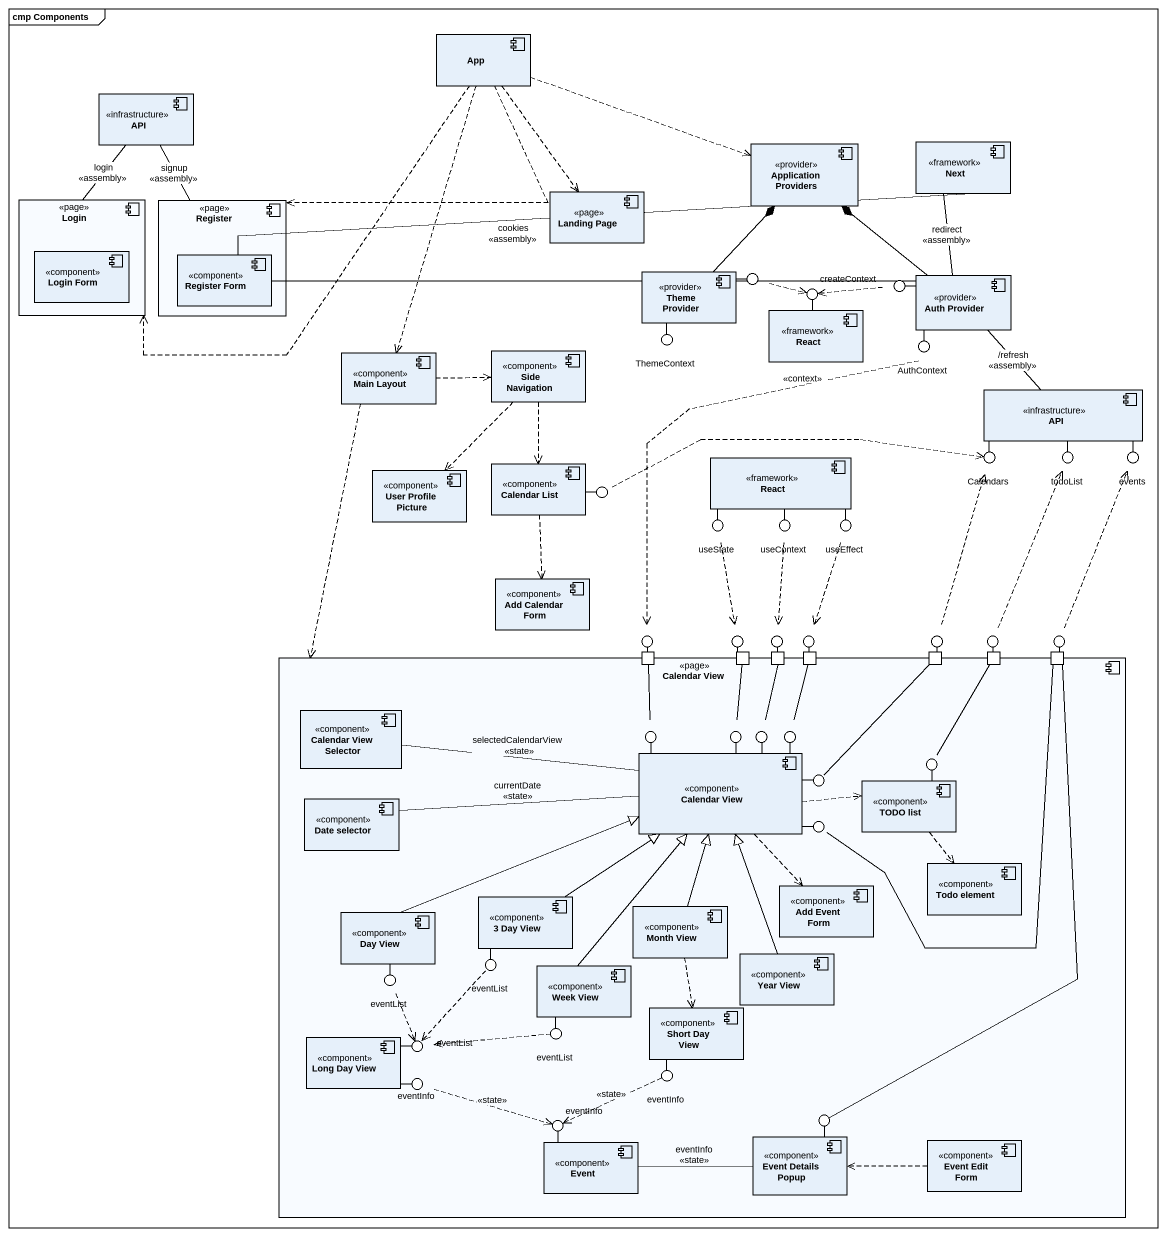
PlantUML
@startuml
mainframe cmp Components
component App
component API <<infrastructure>>
component "Application Providers" as Application_Providers <<provider>>
component Next <<framework>>
component "Landing Page" as Landing_Page <<page>>
component Login <<page>> {
  component "Login Form" as Login_Form <<component>>
}
component Register <<page>> {
  component "Register Form" as Register_Form <<component>>
}
component "Theme Provider" as Theme_Provider <<provider>>
() " " as lollipop1
() createContext
() " " as lollipop2
component "Auth Provider" as Auth_Provider <<provider>>
() ThemeContext
component React <<framework>>
() AuthContext
component "Main Layout" as Main_Layout <<component>>
component "Side Navigation" as Side_Navigation <<component>>
component "API" as API_2 <<infrastructure>>
component "React" as React_2 <<framework>>
() Calendars
() todoList
() events
component "User Profile Picture" as User_Profile_Picture <<component>>
component "Calendar List" as Calendar_List <<component>>
() " " as lollipop3
() useState
() useContext
() useEffect
component "Add Calendar Form" as Add_Calendar_Form <<component>>
() " " as lollipop4
() " " as lollipop5
() " " as lollipop6
() " " as lollipop7
() " " as lollipop8
() " " as lollipop9
() " " as lollipop10
component "Calendar View" as Calendar_View <<page>> {
  port " " as port1
  port " " as port2
  port " " as port3
  port " " as port4
  port " " as port5
  port " " as port6
  port " " as port7
  component "Calendar View Selector" as Calendar_View_Selector <<component>>
  component "Calendar View" as Calendar_View_2 <<component>>
  component "Date selector" as Date_selector <<component>>
  component "TODO list" as TODO_list <<component>>
  component "Add Event Form" as Add_Event_Form <<component>>
  component "Todo element" as Todo_element <<component>>
  component "Day View" as Day_View <<component>>
  component "3 Day View" as c3_Day_View <<component>>
  component "Month View" as Month_View <<component>>
  component "Week View" as Week_View <<component>>
  component "Year View" as Year_View <<component>>
  component "Long Day View" as Long_Day_View <<component>>
  component "Short Day View" as Short_Day_View <<component>>
  component Event <<component>>
  component "Event Details Popup" as Event_Details_Popup <<component>>
  component "Event Edit Form" as Event_Edit_Form <<component>>
}
() " " as lollipop11
() " " as lollipop12
() " " as lollipop13
() " " as lollipop14
() " " as lollipop15
() " " as lollipop16
() " " as lollipop17
() eventList
() "eventList" as eventList_2
() "eventList" as eventList_3
() "eventList" as eventList_4
() eventInfo
() "eventInfo" as eventInfo_2
() "eventInfo" as eventInfo_3
() " " as lollipop18
Theme_Provider -right- lollipop1
React -up- createContext
Auth_Provider -left- lollipop2
Theme_Provider -- ThemeContext
Auth_Provider -- AuthContext
API_2 -left- Calendars
API_2 -- todoList
API_2 -- events
Calendar_List -right- lollipop3
React_2 -- useState
React_2 -- useContext
React_2 -- useEffect
Calendar_View -up- lollipop4
Calendar_View -up- lollipop5
Calendar_View -up- lollipop6
Calendar_View -up- lollipop7
Calendar_View -up- lollipop8
Calendar_View -up- lollipop9
Calendar_View -up- lollipop10
Calendar_View_2 -up- lollipop11
Calendar_View_2 -up- lollipop12
Calendar_View_2 -up- lollipop13
Calendar_View_2 -up- lollipop14
TODO_list -up- lollipop15
Calendar_View_2 -right- lollipop16
Calendar_View_2 -right- lollipop17
Day_View -- eventList
c3_Day_View -- eventList_2
Long_Day_View -right- eventList_3
Week_View -- eventList_4
Long_Day_View -right- eventInfo
Short_Day_View -- eventInfo_2
Event -up- eventInfo_3
Event_Details_Popup -up- lollipop18
App .right.> Application_Providers
App ..> Landing_Page
App .left.> Login
App ..> Register
App ..> Main_Layout
Login -up- API : login\n<<assembly>>
Register -up- API : signup\n<<assembly>>
Theme_Provider -up-* Application_Providers
lollipop1 .right.> createContext
lollipop2 .left.> createContext
Auth_Provider -up-* Application_Providers
Auth_Provider -up- Next : redirect\n<<assembly>>
Auth_Provider -up- Next : cookies\n<<assembly>>
Auth_Provider -- API_2 : /refresh\n<<assembly>>
AuthContext ..> lollipop4 : <<context>>
Main_Layout .right.> Side_Navigation
Main_Layout ..> Calendar_View
Side_Navigation ..> User_Profile_Picture
Side_Navigation ..> Calendar_List
Calendar_List ..> Add_Calendar_Form
lollipop3 .right.> Calendars
useState ..> lollipop5
useContext ..> lollipop6
useEffect ..> lollipop7
lollipop8 .up.> Calendars
lollipop9 .up.> todoList
lollipop10 .up.> events
Calendar_View_Selector -right- Calendar_View_2 : selectedCalendarView\n<<state>>
lollipop11 -up- port1
lollipop12 -up- port2
lollipop13 -up- port3
lollipop14 -up- port4
Calendar_View_2 .right.> TODO_list
Calendar_View_2 ..> Add_Event_Form
lollipop15 -up- port6
Date_selector -right- Calendar_View_2 : currentDate\n<<state>>
lollipop16 -up- port5
TODO_list ..> Todo_element
lollipop17 -up- port7
Day_View -right-|> Calendar_View_2
c3_Day_View -up-|> Calendar_View_2
Month_View -up-|> Calendar_View_2
Month_View ..> Short_Day_View
eventList ..> eventList_3
eventList_2 ..> eventList_3
Week_View -up-|> Calendar_View_2
Year_View -up-|> Calendar_View_2
eventList_4 .left.> eventList_3
eventInfo .right.> eventInfo_3 : <<state>>
eventInfo_2 .left.> eventInfo_3 : <<state>>
lollipop18 -up- port7
Event_Details_Popup -left- Event : eventInfo\n<<state>>
Event_Edit_Form .left.> Event_Details_Popup
@enduml
